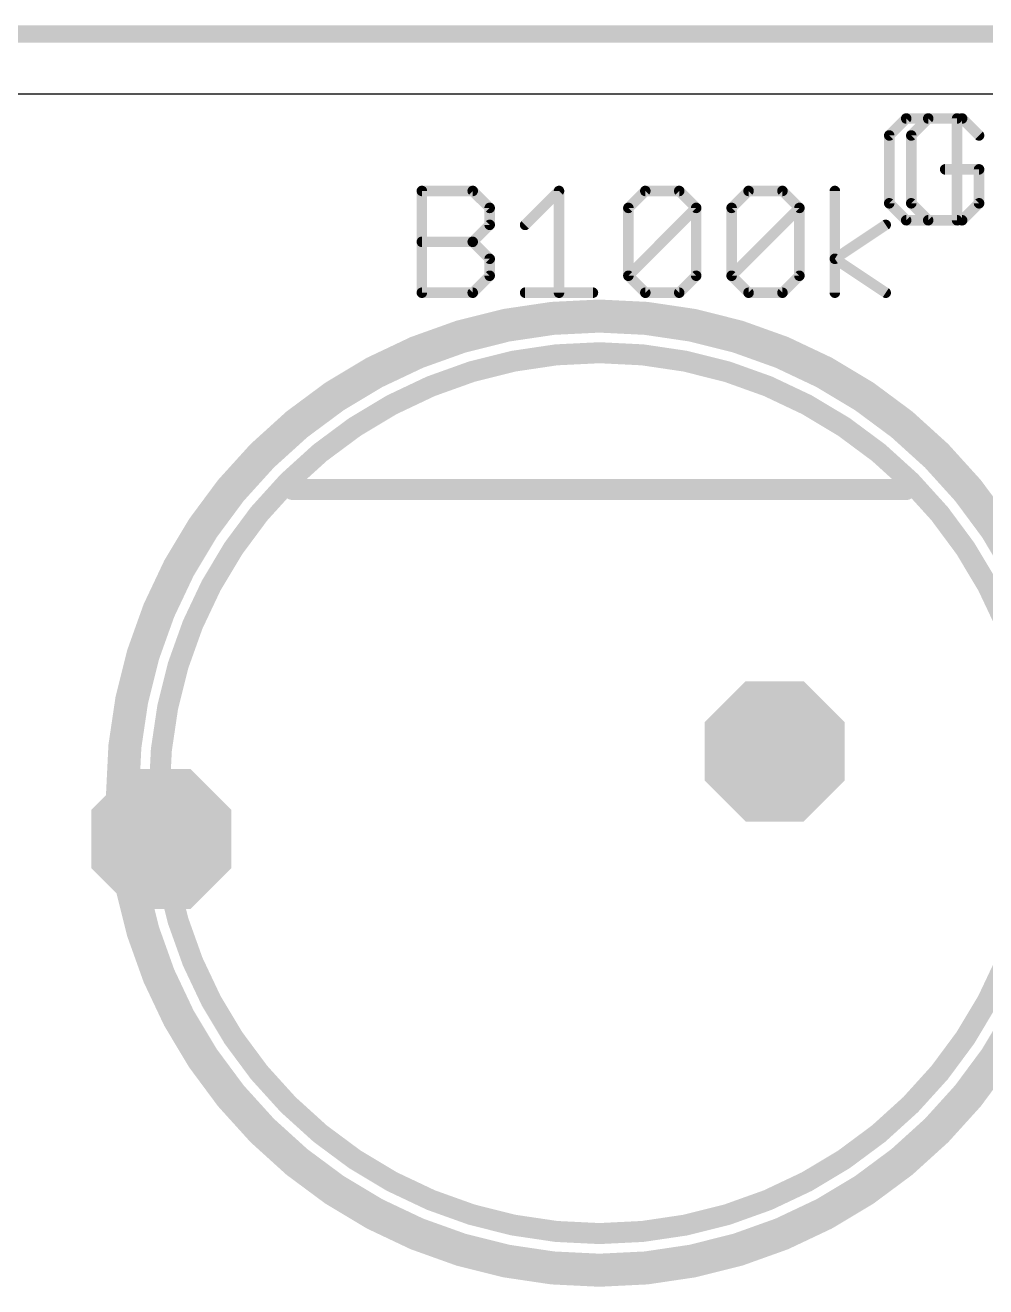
# Model space of a CAD drawing. Extents: x -2.2 to 51.7, y -0.4 to 51.
# Drawn here: x 39.02 to 45.98, y 41.84 to 50.98 of the extents above; entities that cross this region are included whole.
import ezdxf

# ---------------------------------------------------------------- set-up
doc = ezdxf.new("R2010")
doc.units = 0
for name, color, linetype in [('18', 94, 'CONTINUOUS'), ('20', 178, 'CONTINUOUS'), ('21', 250, 'CONTINUOUS'), ('22', 250, 'CONTINUOUS'), ('253', 6, 'CONTINUOUS')]:
    doc.layers.add(name, color=color, linetype=linetype)

# ---------------------------------------------------------------- blocks, each defined once
blk = doc.blocks.new('OCTAGONV')
at = {"const_width": 0.5}
blk.add_lwpolyline([(-0.25, -0.1036), (-0.25, 0.1036), (-0.1036, 0.25), (0.1036, 0.25), (0.25, 0.1036), (0.25, -0.1036), (0.1036, -0.25), (-0.1036, -0.25), (-0.25, -0.1036), (-0.25, 0.1036)], dxfattribs=at)

msp = doc.modelspace()

# ---------------------------------------------------------------- linework, layer by layer
at = {"layer": '20'}
msp.add_line((49.53, 50.4825), (0, 50.4825), dxfattribs=at)
at = {"layer": '21'}
for points, const_width in [([(48.18, 50.9175), (38.18, 50.9175)], 0.127), ([(45.5635, 50.3053), (45.4406, 50.1825)], 0.0762), ([(45.8092, 50.3053), (45.5635, 50.3053)], 0.0762), ([(45.9321, 50.1825), (45.8092, 50.3053)], 0.0762), ([(45.4406, 50.1825), (45.4406, 49.691)], 0.0762), ([(45.9321, 49.9367), (45.6863, 49.9367)], 0.0762), ([(45.9321, 49.691), (45.9321, 49.9367)], 0.0762), ([(41.8931, 49.0431), (41.8931, 49.7803)], 0.0762), ([(41.8931, 49.7803), (42.2617, 49.7803)], 0.0762), ([(42.2617, 49.7803), (42.3846, 49.6575)], 0.0762), ([(42.6415, 49.5346), (42.8873, 49.7803)], 0.0762), ([(42.8873, 49.7803), (42.8873, 49.0431)], 0.0762), ([(43.3899, 49.6575), (43.5128, 49.7803)], 0.0762), ([(43.5128, 49.7803), (43.7585, 49.7803)], 0.0762), ([(43.7585, 49.7803), (43.8814, 49.6575)], 0.0762), ([(44.1383, 49.6575), (44.2612, 49.7803)], 0.0762), ([(44.2612, 49.7803), (44.507, 49.7803)], 0.0762), ([(44.507, 49.7803), (44.6298, 49.6575)], 0.0762), ([(44.8868, 49.0431), (44.8868, 49.7803)], 0.0762), ([(45.4406, 49.691), (45.5635, 49.5681)], 0.0762), ([(45.8092, 49.5681), (45.9321, 49.691)], 0.0762), ([(42.3846, 49.6575), (42.3846, 49.5346)], 0.0762), ([(43.3899, 49.166), (43.3899, 49.6575)], 0.0762), ([(43.3899, 49.166), (43.8814, 49.6575)], 0.0762), ([(43.8814, 49.6575), (43.8814, 49.166)], 0.0762), ([(44.1383, 49.166), (44.1383, 49.6575)], 0.0762), ([(44.1383, 49.166), (44.6298, 49.6575)], 0.0762), ([(44.6298, 49.6575), (44.6298, 49.166)], 0.0762), ([(42.3846, 49.5346), (42.2617, 49.4117)], 0.0762), ([(44.8868, 49.2888), (45.2554, 49.5346)], 0.0762), ([(45.5635, 49.5681), (45.8092, 49.5681)], 0.0762), ([(41.8931, 49.4117), (42.2617, 49.4117)], 0.0762), ([(42.2617, 49.4117), (42.3846, 49.2888)], 0.0762), ([(42.3846, 49.2888), (42.3846, 49.166)], 0.0762), ([(45.2554, 49.0431), (44.8868, 49.2888)], 0.0762), ([(42.3846, 49.166), (42.2617, 49.0431)], 0.0762), ([(43.5128, 49.0431), (43.3899, 49.166)], 0.0762), ([(43.8814, 49.166), (43.7585, 49.0431)], 0.0762), ([(44.2612, 49.0431), (44.1383, 49.166)], 0.0762), ([(44.6298, 49.166), (44.507, 49.0431)], 0.0762), ([(42.2617, 49.0431), (41.8931, 49.0431)], 0.0762), ([(42.6415, 49.0431), (43.133, 49.0431)], 0.0762), ([(43.7585, 49.0431), (43.5128, 49.0431)], 0.0762), ([(44.507, 49.0431), (44.2612, 49.0431)], 0.0762), ([(40.9575, 47.6175), (45.4025, 47.6175)], 0.1524)]:
    msp.add_lwpolyline(points, dxfattribs=dict(at, const_width=const_width))
for points, const_width in [([(45.5635, 50.3244, 1), (45.5635, 50.2863)], 0.0381), ([(45.5769, 50.2919, 1), (45.55, 50.3188)], 0.0381), ([(45.8227, 50.3188, 1), (45.7957, 50.2919)], 0.0381), ([(45.8092, 50.2863, 1), (45.8092, 50.3244)], 0.0381), ([(45.4597, 50.1825, 1), (45.4216, 50.1825)], 0.0381), ([(45.4271, 50.1959, 1), (45.4541, 50.169)], 0.0381), ([(45.9186, 50.169, 1), (45.9456, 50.1959)], 0.0381), ([(45.6863, 49.9558, 1), (45.6863, 49.9177)], 0.0381), ([(45.9511, 49.9367, 1), (45.913, 49.9367)], 0.0381), ([(45.9321, 49.9177, 1), (45.9321, 49.9558)], 0.0381), ([(41.9122, 49.7803, 1), (41.8741, 49.7803)], 0.0381), ([(41.8931, 49.7994, 1), (41.8931, 49.7613)], 0.0381), ([(42.2752, 49.7938, 1), (42.2482, 49.7669)], 0.0381), ([(42.2617, 49.7613, 1), (42.2617, 49.7994)], 0.0381), ([(42.9063, 49.7803, 1), (42.8682, 49.7803)], 0.0381), ([(42.9007, 49.7669, 1), (42.8738, 49.7938)], 0.0381), ([(43.5128, 49.7994, 1), (43.5128, 49.7613)], 0.0381), ([(43.5263, 49.7669, 1), (43.4993, 49.7938)], 0.0381), ([(43.772, 49.7938, 1), (43.7451, 49.7669)], 0.0381), ([(43.7585, 49.7613, 1), (43.7585, 49.7994)], 0.0381), ([(44.2612, 49.7994, 1), (44.2612, 49.7613)], 0.0381), ([(44.2747, 49.7669, 1), (44.2477, 49.7938)], 0.0381), ([(44.5204, 49.7938, 1), (44.4935, 49.7669)], 0.0381), ([(44.507, 49.7613, 1), (44.507, 49.7994)], 0.0381), ([(44.9058, 49.7803, 1), (44.8677, 49.7803)], 0.0381), ([(45.4541, 49.7044, 1), (45.4271, 49.6775)], 0.0381), ([(45.9456, 49.6775, 1), (45.9186, 49.7044)], 0.0381), ([(42.4036, 49.6575, 1), (42.3655, 49.6575)], 0.0381), ([(42.3711, 49.644, 1), (42.3981, 49.6709)], 0.0381), ([(43.409, 49.6575, 1), (43.3709, 49.6575)], 0.0381), ([(43.3765, 49.6709, 1), (43.4034, 49.644)], 0.0381), ([(43.9005, 49.6575, 1), (43.8624, 49.6575)], 0.0381), ([(43.8949, 49.644, 1), (43.8679, 49.6709)], 0.0381), ([(43.8679, 49.644, 1), (43.8949, 49.6709)], 0.0381), ([(44.1574, 49.6575, 1), (44.1193, 49.6575)], 0.0381), ([(44.1249, 49.6709, 1), (44.1518, 49.644)], 0.0381), ([(44.6489, 49.6575, 1), (44.6108, 49.6575)], 0.0381), ([(44.6433, 49.644, 1), (44.6164, 49.6709)], 0.0381), ([(44.6164, 49.644, 1), (44.6433, 49.6709)], 0.0381), ([(45.4216, 49.691, 1), (45.4597, 49.691)], 0.0381), ([(45.913, 49.691, 1), (45.9511, 49.691)], 0.0381), ([(42.3655, 49.5346, 1), (42.4036, 49.5346)], 0.0381), ([(42.3981, 49.5211, 1), (42.3711, 49.5481)], 0.0381), ([(42.628, 49.5481, 1), (42.655, 49.5211)], 0.0381), ([(45.2659, 49.5187, 1), (45.2448, 49.5504)], 0.0381), ([(45.5635, 49.5872, 1), (45.5635, 49.5491)], 0.0381), ([(45.55, 49.5546, 1), (45.5769, 49.5816)], 0.0381), ([(45.7957, 49.5816, 1), (45.8227, 49.5546)], 0.0381), ([(45.8092, 49.5491, 1), (45.8092, 49.5872)], 0.0381), ([(41.8931, 49.4308, 1), (41.8931, 49.3927)], 0.0381), ([(42.2752, 49.4252, 1), (42.2482, 49.3982)], 0.0381), ([(42.2617, 49.3927, 1), (42.2617, 49.4308)], 0.0381), ([(42.2482, 49.4252, 1), (42.2752, 49.3982)], 0.0381), ([(42.4036, 49.2888, 1), (42.3655, 49.2888)], 0.0381), ([(42.3711, 49.2754, 1), (42.3981, 49.3023)], 0.0381), ([(44.8973, 49.3047, 1), (44.8762, 49.273)], 0.0381), ([(44.8762, 49.3047, 1), (44.8973, 49.273)], 0.0381), ([(42.3655, 49.166, 1), (42.4036, 49.166)], 0.0381), ([(42.3981, 49.1525, 1), (42.3711, 49.1794)], 0.0381), ([(43.3709, 49.166, 1), (43.409, 49.166)], 0.0381), ([(43.4034, 49.1794, 1), (43.3765, 49.1525)], 0.0381), ([(43.3765, 49.1794, 1), (43.4034, 49.1525)], 0.0381), ([(43.8624, 49.166, 1), (43.9005, 49.166)], 0.0381), ([(43.8949, 49.1525, 1), (43.8679, 49.1794)], 0.0381), ([(44.1518, 49.1794, 1), (44.1249, 49.1525)], 0.0381), ([(44.1249, 49.1794, 1), (44.1518, 49.1525)], 0.0381), ([(44.1193, 49.166, 1), (44.1574, 49.166)], 0.0381), ([(44.6108, 49.166, 1), (44.6489, 49.166)], 0.0381), ([(44.6433, 49.1525, 1), (44.6164, 49.1794)], 0.0381), ([(41.8931, 49.0622, 1), (41.8931, 49.0241)], 0.0381), ([(42.2617, 49.0241, 1), (42.2617, 49.0622)], 0.0381), ([(42.6415, 49.0622, 1), (42.6415, 49.0241)], 0.0381), ([(43.133, 49.0241, 1), (43.133, 49.0622)], 0.0381), ([(43.5128, 49.0622, 1), (43.5128, 49.0241)], 0.0381), ([(43.7585, 49.0241, 1), (43.7585, 49.0622)], 0.0381), ([(44.2612, 49.0622, 1), (44.2612, 49.0241)], 0.0381), ([(44.507, 49.0241, 1), (44.507, 49.0622)], 0.0381), ([(43.18, 41.9175, 1), (43.18, 48.9175, 1), (43.18, 41.9175)], 0.1524), ([(41.8741, 49.0431, 1), (41.9122, 49.0431)], 0.0381), ([(42.2482, 49.0566, 1), (42.2752, 49.0296)], 0.0381), ([(42.8682, 49.0431, 1), (42.9063, 49.0431)], 0.0381), ([(43.4993, 49.0296, 1), (43.5263, 49.0566)], 0.0381), ([(43.7451, 49.0566, 1), (43.772, 49.0296)], 0.0381), ([(44.2477, 49.0296, 1), (44.2747, 49.0566)], 0.0381), ([(44.4935, 49.0566, 1), (44.5204, 49.0296)], 0.0381), ([(44.8677, 49.0431, 1), (44.9058, 49.0431)], 0.0381), ([(45.2448, 49.0272, 1), (45.2659, 49.059)], 0.0381), ([(43.18, 42.2267, 1), (43.18, 48.6083, 1), (43.18, 42.2267)], 0.1524), ([(40.9575, 47.6556, 1), (40.9575, 47.5794)], 0.0762), ([(45.4025, 47.5794, 1), (45.4025, 47.6556)], 0.0762)]:
    msp.add_lwpolyline(points, format="xyb", dxfattribs=dict(at, const_width=const_width))
at = {"layer": '22', "const_width": 0.0762}
for points in [[(45.2811, 50.1825), (45.404, 50.3053)], [(45.404, 50.3053), (45.7726, 50.3053)], [(45.7726, 50.3053), (45.7726, 49.5681)], [(45.2811, 49.691), (45.2811, 50.1825)], [(45.404, 49.5681), (45.2811, 49.691)], [(45.7726, 49.5681), (45.404, 49.5681)]]:
    msp.add_lwpolyline(points, dxfattribs=at)
at = {"layer": '22', "const_width": 0.0381}
for points in [[(45.404, 50.3244, 1), (45.404, 50.2863)], [(45.4174, 50.2919, 1), (45.3905, 50.3188)], [(45.7916, 50.3053, 1), (45.7535, 50.3053)], [(45.7726, 50.2863, 1), (45.7726, 50.3244)], [(45.3001, 50.1825, 1), (45.262, 50.1825)], [(45.2676, 50.1959, 1), (45.2946, 50.169)], [(45.2946, 49.7044, 1), (45.2676, 49.6775)], [(45.262, 49.691, 1), (45.3001, 49.691)], [(45.404, 49.5872, 1), (45.404, 49.5491)], [(45.3905, 49.5546, 1), (45.4174, 49.5816)], [(45.7535, 49.5681, 1), (45.7916, 49.5681)], [(45.7726, 49.5491, 1), (45.7726, 49.5872)]]:
    msp.add_lwpolyline(points, format="xyb", dxfattribs=at)
at = {"layer": '253', "const_width": 0.127}
msp.add_lwpolyline([(43.18, 42.0175, 1), (43.18, 48.8175, 1), (43.18, 42.0175)], format="xyb", dxfattribs=at)

# ---------------------------------------------------------------- block references
at = {"layer": '18', "xscale": 1.016, "yscale": 1.016}
for p in [(44.45, 45.72), (40.005, 45.085)]:
    msp.add_blockref('OCTAGONV', p, dxfattribs=at)

doc.saveas('drawing.dxf')
